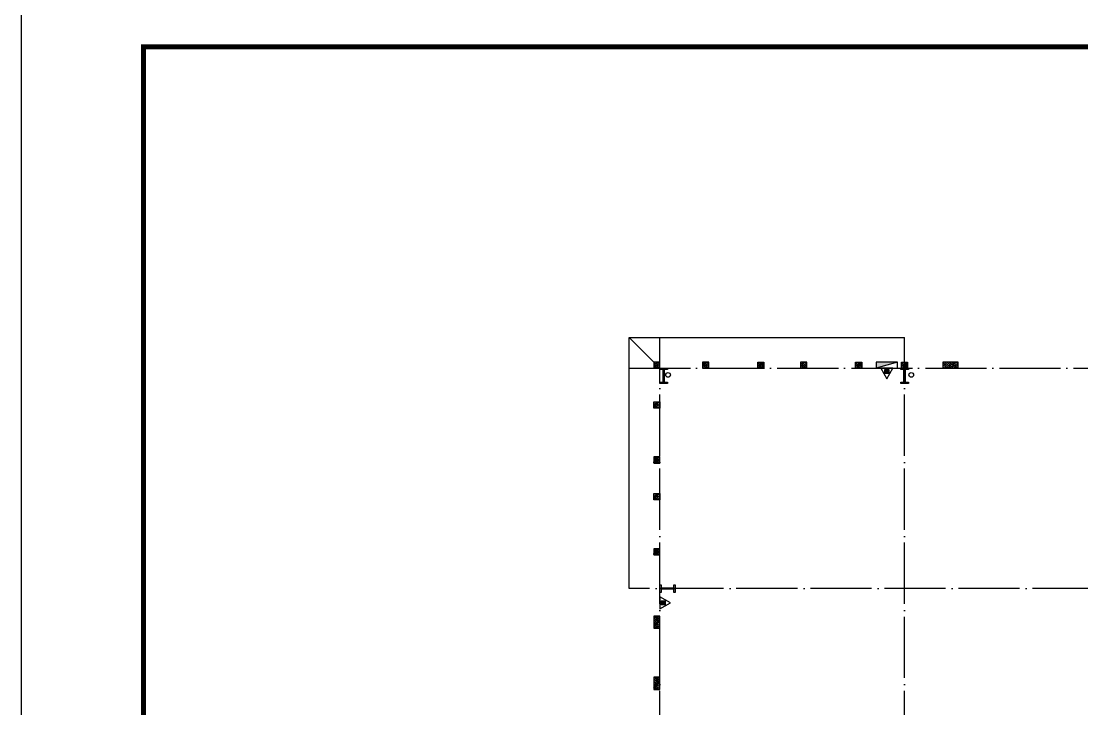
# Model space of a CAD drawing. Extents: x 1169373 to 1413368, y 514619 to 909419.
# Drawn here: x 1236105 to 1270772, y 760189 to 782659 of the extents above; entities that cross this region are included whole.
import ezdxf

# ---------------------------------------------------------------- set-up
doc = ezdxf.new("R2010")
doc.units = 0
doc.header["$LTSCALE"] = 1000
doc.header["$MEASUREMENT"] = 0
doc.linetypes.add('DOTE', pattern=[2.42, 2, -0.2, 0.02, -0.2])
for name, color, linetype in [('DOTE', 1, 'Continuous'), ('EQUIP_消火栓', 7, 'Continuous'), ('EQUIP_消防', 7, 'Continuous'), ('GZ', 30, 'Continuous'), ('PUB_TITLE', 4, 'Continuous'), ('VPIPE-消防', 1, 'TG_XH'), ('刚柱', 2, 'Continuous'), ('卫浴', 7, 'Continuous'), ('散水', 32, 'Continuous')]:
    doc.layers.add(name, color=color, linetype=linetype)
doc.styles.add('TG_LINETYPE', font='SIMPLEX', dxfattribs={"width": 0.8, "height": 3, "bigfont": 'HZTXT'})
doc.linetypes.add('TG_XH', pattern='A,2,-0.6,["XH",TG_LINETYPE,S=0.1,R=0,X=-0.52,Y=-0.15],0', length=2.6)

# ---------------------------------------------------------------- blocks, each defined once
blk = doc.blocks.new('sdhfxdhnfdhx')
h = blk.add_hatch(color=256)
h.paths.add_polyline_path([(3050366, 936899), (3050616, 936899), (3050616, 936859), (3050366, 936859)])
h.paths.add_polyline_path([(3050511, 937319), (3050511, 936899), (3050471, 936899), (3050471, 937319)])
h.paths.add_polyline_path([(3050366, 937359), (3050616, 937359), (3050616, 937319), (3050366, 937319)])
for points in [[(3050366, 937359), (3050616, 937359), (3050616, 937319), (3050366, 937319)], [(3050511, 937319), (3050511, 936899), (3050471, 936899), (3050471, 937319)], [(3050366, 936899), (3050616, 936899), (3050616, 936859), (3050366, 936859)]]:
    blk.add_lwpolyline(points, close=True)
blk = doc.blocks.new('$ATTACHMENT$00000214')
h = blk.add_hatch()
h.set_pattern_fill('ANSI31', color=256, scale=200, style=0)
h.set_pattern_definition([(45, (-38543.802, -6842.639), (-17.67767, 17.67767), [])])
h.paths.add_polyline_path([(-65, 2), (65, 2), (65, -128), (-65, -128)])
for points in [[(0, 172), (-198, -172), (198, -172)], [(-65, 2), (65, 2), (65, -128), (-65, -128)]]:
    blk.add_lwpolyline(points, close=True)
blk = doc.blocks.new('$TwtSys$00000434')
for p, q in [((-0.5, 0.5), (-0.5, -0.5)), ((-0.5, -0.5), (0.5, 0.5)), ((0.5, 0.5), (-0.5, 0.5)), ((0.5, -0.5), (0.5, 0.5)), ((-0.5, -0.5), (0.5, -0.5))]:
    blk.add_line(p, q)
blk.add_solid([(0.5, -0.5), (0.5, 0.5), (-0.5, -0.5)])
blk = doc.blocks.new('xhs')
at = {"layer": 'EQUIP_消火栓', "xscale": 700.0000000000026, "yscale": 200, "zscale": 700, "rotation": 359.9999949910357}
blk.add_blockref('$TwtSys$00000434', (4416311, -1410339), dxfattribs=at)
at = {"layer": 'EQUIP_消防'}
blk.add_blockref('$ATTACHMENT$00000214', (4416311, -1410067), dxfattribs=at)

msp = doc.modelspace()

# ---------------------------------------------------------------- hatches: boundary and pattern name
at = {"layer": 'GZ'}
h = msp.add_hatch(dxfattribs=at)
h.set_pattern_fill('钢筋混凝土', color=256, scale=20, style=0)
h.set_pattern_definition([(135, (1310363.753, 695713.577), (35.35534, 35.35534), []), (130, (1310363.75, 695713.58), (-143.45204, -12.55043), [15, -165]), (185, (1310363.75, 695713.58), (27.75027, 150.43843), [12, -132]), (79.5486, (1310351.8, 695712.53), (-115.70188, 137.8879), [12.74804, -140.22842]), (133.8158, (1310363.75, 695753.58), (-213.4482, -33.1038), [22.5, -247.5]), (83.3644, (1310345.97, 695750.82), (-186.93254, 194.82357), [19.12206, -210.3426]), (188.8158, (1310363.75, 695753.58), (-186.9324, 194.8237), [18, -198]), (159, (1310343.75, 695743.58), (-119.38141, -80.52378), [15, -165]), (214, (1310343.75, 695743.58), (-48.66307, 145.03), [12, -132]), (108.5486, (1310333.8, 695736.87), (-168.04453, 64.5061), [12.74804, -140.22842]), (142.5, (1310363.753, 695713.577), (-2.43197, 66.57877), [0, -130.4, 0, -134, 0, -132.5]), (172.5, (1310363.75, 695713.58), (-52.61391, 78.88234), [0, -76.4, 0, -127.4, 0, -50.5]), (212.5, (1310408.353, 695713.58), (-106.764487, -4.510974), [0, -50, 0, -156, 0, -207]), (222.5, (1310428.35, 695713.58), (-116.63723, 20.021), [0, -65, 0, -103.6, 0, -147])])
h.paths.add_polyline_path([(1256979, 771519), (1256779, 771519), (1256779, 771319), (1256979, 771319)])
h = msp.add_hatch(dxfattribs=at)
h.set_pattern_fill('钢筋混凝土', color=256, scale=20, style=0)
h.set_pattern_definition([(135, (1311963.505, 695713.577), (35.35534, 35.35534), []), (130, (1311963.5, 695713.58), (-143.45204, -12.55043), [15, -165]), (185, (1311963.5, 695713.58), (27.75027, 150.43843), [12, -132]), (79.5486, (1311951.55, 695712.53), (-115.70188, 137.8879), [12.74804, -140.22842]), (133.8158, (1311963.5, 695753.58), (-213.4482, -33.1038), [22.5, -247.5]), (83.3644, (1311945.72, 695750.82), (-186.93254, 194.82357), [19.12206, -210.3426]), (188.8158, (1311963.5, 695753.58), (-186.9324, 194.8237), [18, -198]), (159, (1311943.5, 695743.58), (-119.38141, -80.52378), [15, -165]), (214, (1311943.5, 695743.58), (-48.66307, 145.03), [12, -132]), (108.5486, (1311933.56, 695736.87), (-168.04453, 64.5061), [12.74804, -140.22842]), (142.5, (1311963.505, 695713.577), (-2.43197, 66.57877), [0, -130.4, 0, -134, 0, -132.5]), (172.5, (1311963.505, 695713.58), (-52.61391, 78.88234), [0, -76.4, 0, -127.4, 0, -50.5]), (212.5, (1312008.105, 695713.58), (-106.764487, -4.510974), [0, -50, 0, -156, 0, -207]), (222.5, (1312028.11, 695713.58), (-116.63723, 20.021), [0, -65, 0, -103.6, 0, -147])])
h.paths.add_polyline_path([(1258579, 771519), (1258379, 771519), (1258379, 771319), (1258579, 771319)])
h = msp.add_hatch(dxfattribs=at)
h.set_pattern_fill('钢筋混凝土', color=256, scale=20, style=0)
h.set_pattern_definition([(45, (1206794.22, 695713.577), (-35.35534, 35.35534), []), (50, (1206794.22, 695713.58), (143.45204, -12.55043), [15, -165]), (355, (1206794.22, 695713.58), (-27.75027, 150.43843), [12, -132]), (100.4514, (1206806.18, 695712.53), (115.70188, 137.8879), [12.74804, -140.22842]), (46.1842, (1206794.22, 695753.58), (213.4482, -33.1038), [22.5, -247.5]), (96.6356, (1206812, 695750.82), (186.93254, 194.82357), [19.12206, -210.3426]), (351.1842, (1206794.22, 695753.58), (186.9324, 194.8237), [18, -198]), (21, (1206814.22, 695743.58), (119.38141, -80.52378), [15, -165]), (326, (1206814.22, 695743.58), (48.66307, 145.03), [12, -132]), (71.4514, (1206824.17, 695736.87), (168.04453, 64.5061), [12.74804, -140.22842]), (37.5, (1206794.22, 695713.577), (2.43197, 66.57877), [0, -130.4, 0, -134, 0, -132.5]), (7.5, (1206794.22, 695713.58), (52.61391, 78.88234), [0, -76.4, 0, -127.4, 0, -50.5]), (327.5, (1206749.62, 695713.58), (106.764487, -4.510974), [0, -50, 0, -156, 0, -207]), (317.5, (1206729.62, 695713.58), (116.63723, 20.021), [0, -65, 0, -103.6, 0, -147])])
h.paths.add_polyline_path([(1260179, 771519), (1260379, 771519), (1260379, 771319), (1260179, 771319)])
h = msp.add_hatch(dxfattribs=at)
h.set_pattern_fill('钢筋混凝土', color=256, scale=20, style=0)
h.set_pattern_definition([(135, (1315163.81, 695713.577), (35.35534, 35.35534), []), (130, (1315163.81, 695713.58), (-143.45204, -12.55043), [15, -165]), (185, (1315163.81, 695713.58), (27.75027, 150.43843), [12, -132]), (79.5486, (1315151.86, 695712.53), (-115.70188, 137.8879), [12.74804, -140.22842]), (133.8158, (1315163.81, 695753.58), (-213.4482, -33.1038), [22.5, -247.5]), (83.3644, (1315146.02, 695750.82), (-186.93254, 194.82357), [19.12206, -210.3426]), (188.8158, (1315163.81, 695753.58), (-186.9324, 194.8237), [18, -198]), (159, (1315143.81, 695743.58), (-119.38141, -80.52378), [15, -165]), (214, (1315143.81, 695743.58), (-48.66307, 145.03), [12, -132]), (108.5486, (1315133.86, 695736.87), (-168.04453, 64.5061), [12.74804, -140.22842]), (142.5, (1315163.81, 695713.577), (-2.43197, 66.57877), [0, -130.4, 0, -134, 0, -132.5]), (172.5, (1315163.81, 695713.58), (-52.61391, 78.88234), [0, -76.4, 0, -127.4, 0, -50.5]), (212.5, (1315208.41, 695713.58), (-106.764487, -4.510974), [0, -50, 0, -156, 0, -207]), (222.5, (1315228.41, 695713.58), (-116.63723, 20.021), [0, -65, 0, -103.6, 0, -147])])
h.paths.add_polyline_path([(1261779, 771519), (1261579, 771519), (1261579, 771319), (1261779, 771319)])
h = msp.add_hatch(dxfattribs=at)
h.set_pattern_fill('钢筋混凝土', color=256, scale=20, style=0)
h.set_pattern_definition([(45, (1209994.526, 695713.577), (-35.35534, 35.35534), []), (50, (1209994.53, 695713.58), (143.45204, -12.55043), [15, -165]), (355, (1209994.53, 695713.58), (-27.75027, 150.43843), [12, -132]), (100.4514, (1210006.48, 695712.53), (115.70188, 137.8879), [12.74804, -140.22842]), (46.1842, (1209994.53, 695753.58), (213.4482, -33.1038), [22.5, -247.5]), (96.6356, (1210012.31, 695750.82), (186.93254, 194.82357), [19.12206, -210.3426]), (351.1842, (1209994.53, 695753.58), (186.9324, 194.8237), [18, -198]), (21, (1210014.53, 695743.58), (119.38141, -80.52378), [15, -165]), (326, (1210014.53, 695743.58), (48.66307, 145.03), [12, -132]), (71.4514, (1210024.47, 695736.87), (168.04453, 64.5061), [12.74804, -140.22842]), (37.5, (1209994.526, 695713.577), (2.43197, 66.57877), [0, -130.4, 0, -134, 0, -132.5]), (7.5, (1209994.526, 695713.58), (52.61391, 78.88234), [0, -76.4, 0, -127.4, 0, -50.5]), (327.5, (1209949.926, 695713.58), (106.764487, -4.510974), [0, -50, 0, -156, 0, -207]), (317.5, (1209929.93, 695713.58), (116.63723, 20.021), [0, -65, 0, -103.6, 0, -147])])
h.paths.add_polyline_path([(1263379, 771519), (1263579, 771519), (1263579, 771319), (1263379, 771319)])
h = msp.add_hatch(dxfattribs=at)
h.set_pattern_fill('钢筋混凝土', color=256, scale=20, style=0)
h.set_pattern_definition([(45, (1211494.47, 695713.577), (-35.35534, 35.35534), []), (50, (1211494.47, 695713.58), (143.45204, -12.55043), [15, -165]), (355, (1211494.47, 695713.58), (-27.75027, 150.43843), [12, -132]), (100.4514, (1211506.42, 695712.53), (115.70188, 137.8879), [12.74804, -140.22842]), (46.1842, (1211494.47, 695753.58), (213.4482, -33.1038), [22.5, -247.5]), (96.6356, (1211512.26, 695750.82), (186.93254, 194.82357), [19.12206, -210.3426]), (351.1842, (1211494.47, 695753.58), (186.9324, 194.8237), [18, -198]), (21, (1211514.47, 695743.58), (119.38141, -80.52378), [15, -165]), (326, (1211514.47, 695743.58), (48.66307, 145.03), [12, -132]), (71.4514, (1211524.42, 695736.87), (168.04453, 64.5061), [12.74804, -140.22842]), (37.5, (1211494.47, 695713.577), (2.43197, 66.57877), [0, -130.4, 0, -134, 0, -132.5]), (7.5, (1211494.47, 695713.58), (52.61391, 78.88234), [0, -76.4, 0, -127.4, 0, -50.5]), (327.5, (1211449.87, 695713.58), (106.764487, -4.510974), [0, -50, 0, -156, 0, -207]), (317.5, (1211429.87, 695713.58), (116.63723, 20.021), [0, -65, 0, -103.6, 0, -147])])
h.paths.add_polyline_path([(1264879, 771519), (1265079, 771519), (1265079, 771319), (1264879, 771319)])
h = msp.add_hatch(dxfattribs=at)
h.set_pattern_fill('钢筋混凝土', color=256, scale=20, style=0)
h.set_pattern_definition([(135, (1320113.753, 695713.577), (35.35534, 35.35534), []), (130, (1320113.75, 695713.58), (-143.45204, -12.55043), [15, -165]), (185, (1320113.75, 695713.58), (27.75027, 150.43843), [12, -132]), (79.5486, (1320101.8, 695712.53), (-115.70188, 137.8879), [12.74804, -140.22842]), (133.8158, (1320113.75, 695753.58), (-213.4482, -33.1038), [22.5, -247.5]), (83.3644, (1320095.97, 695750.82), (-186.93254, 194.82357), [19.12206, -210.3426]), (188.8158, (1320113.75, 695753.58), (-186.9324, 194.8237), [18, -198]), (159, (1320093.75, 695743.58), (-119.38141, -80.52378), [15, -165]), (214, (1320093.75, 695743.58), (-48.66307, 145.03), [12, -132]), (108.5486, (1320083.8, 695736.87), (-168.04453, 64.5061), [12.74804, -140.22842]), (142.5, (1320113.753, 695713.577), (-2.43197, 66.57877), [0, -130.4, 0, -134, 0, -132.5]), (172.5, (1320113.75, 695713.58), (-52.61391, 78.88234), [0, -76.4, 0, -127.4, 0, -50.5]), (212.5, (1320158.353, 695713.58), (-106.764487, -4.510974), [0, -50, 0, -156, 0, -207]), (222.5, (1320178.35, 695713.58), (-116.63723, 20.021), [0, -65, 0, -103.6, 0, -147])])
h.paths.add_polyline_path([(1266729, 771519), (1266229, 771519), (1266229, 771319), (1266729, 771319)])
h = msp.add_hatch(dxfattribs=at)
h.set_pattern_fill('钢筋混凝土', color=256, scale=20, style=0)
h.set_pattern_definition([(225, (1310363.753, 845823.623), (35.35534, -35.35534), []), (230, (1310363.75, 845823.62), (-143.45204, 12.55043), [15, -165]), (175, (1310363.75, 845823.62), (27.75027, -150.43843), [12, -132]), (280.4514, (1310351.8, 845824.67), (-115.70188, -137.8879), [12.74804, -140.22842]), (226.1842, (1310363.75, 845783.62), (-213.4482, 33.1038), [22.5, -247.5]), (276.6356, (1310345.97, 845786.38), (-186.93254, -194.82357), [19.12206, -210.3426]), (171.1842, (1310363.75, 845783.62), (-186.9324, -194.8237), [18, -198]), (201, (1310343.75, 845793.62), (-119.38141, 80.52378), [15, -165]), (146, (1310343.75, 845793.62), (-48.66307, -145.03), [12, -132]), (251.4514, (1310333.8, 845800.33), (-168.04453, -64.5061), [12.74804, -140.22842]), (217.5, (1310363.753, 845823.623), (-2.43197, -66.57877), [0, -130.4, 0, -134, 0, -132.5]), (187.5, (1310363.75, 845823.62), (-52.61391, -78.88234), [0, -76.4, 0, -127.4, 0, -50.5]), (147.5, (1310408.353, 845823.623), (-106.764487, 4.510974), [0, -50, 0, -156, 0, -207]), (137.5, (1310428.35, 845823.62), (-116.63723, -20.021), [0, -65, 0, -103.6, 0, -147])])
h.paths.add_polyline_path([(1256979, 770018), (1256779, 770018), (1256779, 770218), (1256979, 770218)])
h = msp.add_hatch(dxfattribs=at)
h.set_pattern_fill('钢筋混凝土', color=256, scale=20, style=0)
h.set_pattern_definition([(135, (1310363.753, 692613.295), (35.35534, 35.35534), []), (130, (1310363.75, 692613.3), (-143.45204, -12.55043), [15, -165]), (185, (1310363.75, 692613.3), (27.75027, 150.43843), [12, -132]), (79.5486, (1310351.8, 692612.25), (-115.70188, 137.8879), [12.74804, -140.22842]), (133.8158, (1310363.75, 692653.3), (-213.4482, -33.1038), [22.5, -247.5]), (83.3644, (1310345.97, 692650.54), (-186.93254, 194.82357), [19.12206, -210.3426]), (188.8158, (1310363.75, 692653.3), (-186.9324, 194.8237), [18, -198]), (159, (1310343.75, 692643.3), (-119.38141, -80.52378), [15, -165]), (214, (1310343.75, 692643.3), (-48.66307, 145.03), [12, -132]), (108.5486, (1310333.8, 692636.58), (-168.04453, 64.5061), [12.74804, -140.22842]), (142.5, (1310363.753, 692613.295), (-2.43197, 66.57877), [0, -130.4, 0, -134, 0, -132.5]), (172.5, (1310363.75, 692613.295), (-52.61391, 78.88234), [0, -76.4, 0, -127.4, 0, -50.5]), (212.5, (1310408.353, 692613.295), (-106.764487, -4.510974), [0, -50, 0, -156, 0, -207]), (222.5, (1310428.35, 692613.29), (-116.63723, 20.021), [0, -65, 0, -103.6, 0, -147])])
h.paths.add_polyline_path([(1256979, 768418), (1256779, 768418), (1256779, 768218), (1256979, 768218)])
h = msp.add_hatch(dxfattribs=at)
h.set_pattern_fill('钢筋混凝土', color=256, scale=20, style=0)
h.set_pattern_definition([(225, (1310363.753, 842824.11), (35.35534, -35.35534), []), (230, (1310363.75, 842824.11), (-143.45204, 12.55043), [15, -165]), (175, (1310363.75, 842824.11), (27.75027, -150.43843), [12, -132]), (280.4514, (1310351.8, 842825.15), (-115.70188, -137.8879), [12.74804, -140.22842]), (226.1842, (1310363.75, 842784.1), (-213.4482, 33.1038), [22.5, -247.5]), (276.6356, (1310345.97, 842786.87), (-186.93254, -194.82357), [19.12206, -210.3426]), (171.1842, (1310363.75, 842784.1), (-186.9324, -194.8237), [18, -198]), (201, (1310343.75, 842794.11), (-119.38141, 80.52378), [15, -165]), (146, (1310343.75, 842794.11), (-48.66307, -145.03), [12, -132]), (251.4514, (1310333.8, 842800.82), (-168.04453, -64.5061), [12.74804, -140.22842]), (217.5, (1310363.753, 842824.11), (-2.43197, -66.57877), [0, -130.4, 0, -134, 0, -132.5]), (187.5, (1310363.75, 842824.11), (-52.61391, -78.88234), [0, -76.4, 0, -127.4, 0, -50.5]), (147.5, (1310408.353, 842824.11), (-106.764487, 4.510974), [0, -50, 0, -156, 0, -207]), (137.5, (1310428.35, 842824.11), (-116.63723, -20.021), [0, -65, 0, -103.6, 0, -147])])
h.paths.add_polyline_path([(1256979, 767019), (1256779, 767019), (1256779, 767219), (1256979, 767219)])
h = msp.add_hatch(dxfattribs=at)
h.set_pattern_fill('钢筋混凝土', color=256, scale=20, style=0)
h.set_pattern_definition([(135, (1310363.753, 689613.78), (35.35534, 35.35534), []), (130, (1310363.75, 689613.78), (-143.45204, -12.55043), [15, -165]), (185, (1310363.75, 689613.78), (27.75027, 150.43843), [12, -132]), (79.5486, (1310351.8, 689612.73), (-115.70188, 137.8879), [12.74804, -140.22842]), (133.8158, (1310363.75, 689653.78), (-213.4482, -33.1038), [22.5, -247.5]), (83.3644, (1310345.97, 689651.02), (-186.93254, 194.82357), [19.12206, -210.3426]), (188.8158, (1310363.75, 689653.78), (-186.9324, 194.8237), [18, -198]), (159, (1310343.75, 689643.78), (-119.38141, -80.52378), [15, -165]), (214, (1310343.75, 689643.78), (-48.66307, 145.03), [12, -132]), (108.5486, (1310333.8, 689637.07), (-168.04453, 64.5061), [12.74804, -140.22842]), (142.5, (1310363.753, 689613.78), (-2.43197, 66.57877), [0, -130.4, 0, -134, 0, -132.5]), (172.5, (1310363.75, 689613.78), (-52.61391, 78.88234), [0, -76.4, 0, -127.4, 0, -50.5]), (212.5, (1310408.353, 689613.78), (-106.764487, -4.510974), [0, -50, 0, -156, 0, -207]), (222.5, (1310428.35, 689613.78), (-116.63723, 20.021), [0, -65, 0, -103.6, 0, -147])])
h.paths.add_polyline_path([(1256979, 765419), (1256779, 765419), (1256779, 765219), (1256979, 765219)])
h = msp.add_hatch(dxfattribs=at)
h.set_pattern_fill('钢筋混凝土', color=256, scale=20, style=0)
h.set_pattern_definition([(135, (1310363.753, 687163.577), (35.35534, 35.35534), []), (130, (1310363.75, 687163.58), (-143.45204, -12.55043), [15, -165]), (185, (1310363.75, 687163.58), (27.75027, 150.43843), [12, -132]), (79.5486, (1310351.8, 687162.53), (-115.70188, 137.8879), [12.74804, -140.22842]), (133.8158, (1310363.75, 687203.58), (-213.4482, -33.1038), [22.5, -247.5]), (83.3644, (1310345.97, 687200.82), (-186.93254, 194.82357), [19.12206, -210.3426]), (188.8158, (1310363.75, 687203.58), (-186.9324, 194.8237), [18, -198]), (159, (1310343.75, 687193.58), (-119.38141, -80.52378), [15, -165]), (214, (1310343.75, 687193.58), (-48.66307, 145.03), [12, -132]), (108.5486, (1310333.8, 687186.87), (-168.04453, 64.5061), [12.74804, -140.22842]), (142.5, (1310363.753, 687163.577), (-2.43197, 66.57877), [0, -130.4, 0, -134, 0, -132.5]), (172.5, (1310363.75, 687163.58), (-52.61391, 78.88234), [0, -76.4, 0, -127.4, 0, -50.5]), (212.5, (1310408.353, 687163.58), (-106.764487, -4.510974), [0, -50, 0, -156, 0, -207]), (222.5, (1310428.35, 687163.58), (-116.63723, 20.021), [0, -65, 0, -103.6, 0, -147])])
h.paths.add_polyline_path([(1256979, 763219), (1256779, 763219), (1256779, 762819), (1256979, 762819)])
h = msp.add_hatch(dxfattribs=at)
h.set_pattern_fill('钢筋混凝土', color=256, scale=20, style=0)
h.set_pattern_definition([(135, (1310363.753, 685163.577), (35.35534, 35.35534), []), (130, (1310363.75, 685163.58), (-143.45204, -12.55043), [15, -165]), (185, (1310363.75, 685163.58), (27.75027, 150.43843), [12, -132]), (79.5486, (1310351.8, 685162.53), (-115.70188, 137.8879), [12.74804, -140.22842]), (133.8158, (1310363.75, 685203.58), (-213.4482, -33.1038), [22.5, -247.5]), (83.3644, (1310345.97, 685200.82), (-186.93254, 194.82357), [19.12206, -210.3426]), (188.8158, (1310363.75, 685203.58), (-186.9324, 194.8237), [18, -198]), (159, (1310343.75, 685193.58), (-119.38141, -80.52378), [15, -165]), (214, (1310343.75, 685193.58), (-48.66307, 145.03), [12, -132]), (108.5486, (1310333.8, 685186.87), (-168.04453, 64.5061), [12.74804, -140.22842]), (142.5, (1310363.753, 685163.577), (-2.43197, 66.57877), [0, -130.4, 0, -134, 0, -132.5]), (172.5, (1310363.75, 685163.58), (-52.61391, 78.88234), [0, -76.4, 0, -127.4, 0, -50.5]), (212.5, (1310408.353, 685163.58), (-106.764487, -4.510974), [0, -50, 0, -156, 0, -207]), (222.5, (1310428.35, 685163.58), (-116.63723, 20.021), [0, -65, 0, -103.6, 0, -147])])
h.paths.add_polyline_path([(1256979, 761219), (1256779, 761219), (1256779, 760819), (1256979, 760819)])

# ---------------------------------------------------------------- linework, layer by layer
at = {"layer": 'DOTE', "color": 251, "linetype": 'DOTE'}
for p, q in [((1256979, 727319), (1256979, 772319)), ((1264979, 727319), (1264979, 772319)), ((1255979, 771319), (1321979, 771319)), ((1321979, 764119), (1255979, 764119))]:
    msp.add_line(p, q, dxfattribs=at)
at = {"layer": 'GZ'}
for points in [[(1256979, 771519), (1256779, 771519), (1256779, 771319), (1256979, 771319)], [(1258579, 771519), (1258379, 771519), (1258379, 771319), (1258579, 771319)], [(1260179, 771519), (1260379, 771519), (1260379, 771319), (1260179, 771319)], [(1261779, 771519), (1261579, 771519), (1261579, 771319), (1261779, 771319)], [(1263379, 771519), (1263579, 771519), (1263579, 771319), (1263379, 771319)], [(1264879, 771519), (1265079, 771519), (1265079, 771319), (1264879, 771319)], [(1266729, 771519), (1266229, 771519), (1266229, 771319), (1266729, 771319)], [(1256979, 770018), (1256779, 770018), (1256779, 770218), (1256979, 770218)], [(1256979, 768418), (1256779, 768418), (1256779, 768218), (1256979, 768218)], [(1256979, 767019), (1256779, 767019), (1256779, 767219), (1256979, 767219)], [(1256979, 765419), (1256779, 765419), (1256779, 765219), (1256979, 765219)], [(1256979, 763219), (1256779, 763219), (1256779, 762819), (1256979, 762819)], [(1256979, 761219), (1256779, 761219), (1256779, 760819), (1256979, 760819)]]:
    msp.add_lwpolyline(points, close=True, dxfattribs=at)
at = {"layer": 'PUB_TITLE'}
msp.add_lwpolyline([(1236105, 716219), (1354985, 716219), (1354985, 783419), (1236105, 783419)], close=True, dxfattribs=at)
at = {"layer": 'PUB_TITLE', "const_width": 160}
msp.add_lwpolyline([(1240105, 717819), (1353385, 717819), (1353385, 781819), (1240105, 781819)], close=True, dxfattribs=at)
at = {"layer": '卫浴', "color": 1}
for centre in [(1257248, 771099), (1265198, 771099)]:
    msp.add_circle(centre, 75, dxfattribs=at)
at = {"layer": '散水'}
msp.add_line((1255979, 772319), (1256779, 771519), dxfattribs=at)
msp.add_lwpolyline([(1255979, 764119), (1255979, 772319), (1264979, 772319)], dxfattribs=at)

# ---------------------------------------------------------------- block references
at = {"layer": 'EQUIP_消防', "rotation": 270}
msp.add_blockref('$ATTACHMENT$00000214', (1257151, 763649), dxfattribs=at)
at = {"layer": 'VPIPE-消防', "color": 253, "rotation": 180}
msp.add_blockref('xhs', (5680712, -638920), dxfattribs=at)
at = {"layer": '刚柱'}
for p in [(-1793387, -166041), (-1785512, -166041)]:
    msp.add_blockref('sdhfxdhnfdhx', p, dxfattribs=at)
at = {"layer": '刚柱', "rotation": 270}
msp.add_blockref('sdhfxdhnfdhx', (320120, 3814610), dxfattribs=at)

doc.saveas('drawing.dxf')
